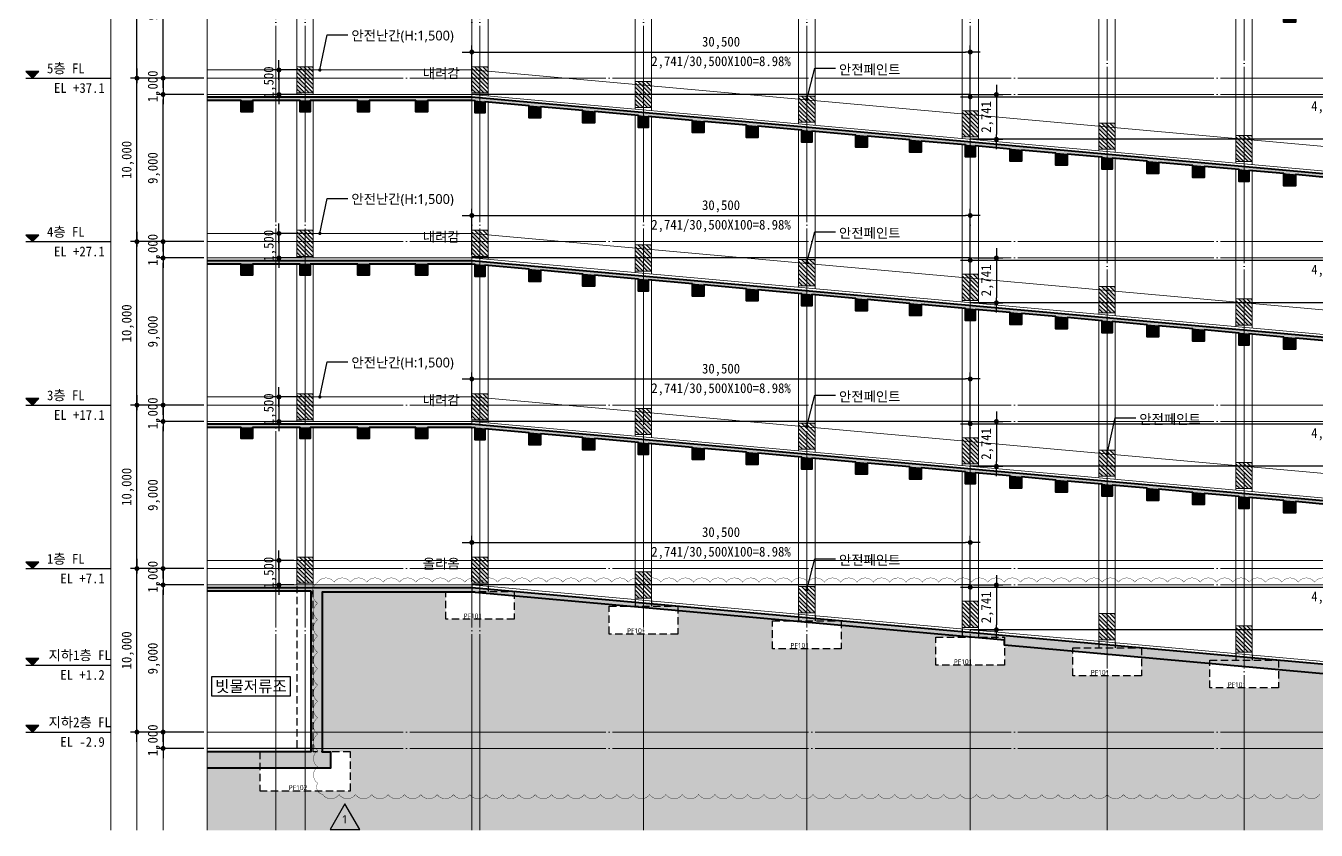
# Model space of a CAD drawing. Header units: millimetres. Extents: x 2292510 to 2787134, y 32296 to 526467.
# Drawn here: x 2292510 to 2371471, y 32296 to 81497 of the extents above; entities that cross this region are included whole.
import ezdxf
from ezdxf.enums import TextEntityAlignment as Align

# ---------------------------------------------------------------- set-up
doc = ezdxf.new("R2010")
doc.units = ezdxf.units.MM
doc.header["$LTSCALE"] = 200
doc.header["$MEASUREMENT"] = 0
doc.linetypes.add('CEN', pattern=[62, 60, -1, 0, -1])
doc.linetypes.add('HIDDEN', pattern=[0.375, 0.25, -0.125])
doc.layers.get('0').update_dxf_attribs({"linetype": 'CONTINUOUS'})
for name, color, linetype, lineweight in [('A-AXIS-LINE', 1, 'CEN', 15), ('A-BORD-TEXT', 3, 'CONTINUOUS', 25), ('A-CONC-LIN1', 2, 'CONTINUOUS', 40), ('A-CONC-LIN2', 7, 'CONTINUOUS', 25), ('A-DEGN-LINE', 4, 'CONTINUOUS', 25), ('A-DIMS', 7, 'CONTINUOUS', 25), ('A-ELEV-LIN3', 8, 'CONTINUOUS', 18), ('A-MKXS-TEXT1', 3, 'CONTINUOUS', 25), ('A-MKXX-NAME', 3, 'CONTINUOUS', 25), ('A-MKXX-SYMB', 7, 'CONTINUOUS', 25), ('A-XXXX-FIN2', 6, 'CONTINUOUS', 20), ('A-XXXX-SYMB', 7, 'CONTINUOUS', 25), ('A-XXXX-TXT2', 3, 'CONTINUOUS', 25), ('REV-202205', 20, 'CONTINUOUS', 25)]:
    doc.layers.add(name, color=color, linetype=linetype, lineweight=lineweight)
doc.layers.add('A-CONC-SOLD', color=252, linetype='CEN')
doc.layers.add('A-XXXX-SOLD', color=252, linetype='CONTINUOUS')
doc.layers.add('A-XXXX-NPLT', color=144, linetype='CONTINUOUS', lineweight=15, plot=False)
doc.layers.add('Defpoint', color=181, linetype='CONTINUOUS', plot=False)
doc.styles.add('HY울릉도L', font='')
doc.styles.add('돋움', font='')
doc.styles.add('돋움체', font='')
doc.styles.add('맑은고딕', font='malgun.ttf')
doc.styles.get('HY울릉도L').set_extended_font_data('HYwulM')
doc.styles.get('돋움').set_extended_font_data('DotumChe')
doc.styles.get('돋움체').set_extended_font_data('DotumChe')
doc.dimstyles.new('CDIM', dxfattribs={"dimtxt": 3, "dimasz": 1.5, "dimexe": 2, "dimexo": 1, "dimgap": 1, "dimtad": 1, "dimdec": 0, "dimrnd": 0.5, "dimzin": 0, "dimdsep": 32, "dimlunit": 6, "dimtxsty": 'HY울릉도L', "dimblk1": '_CIDOT', "dimblk2": '_CIDOT', "dimsah": 1, "dimcen": 5.5, "dimclrd": 2, "dimclre": 2, "dimclrt": 7, "dimadec": 0, "dimazin": 0, "dimtfac": 1, "dimtdec": 0, "dimtix": 1, "dimtmove": 2, "dimatfit": 1, "dimldrblk": '_CIDOT', "dimfxl": 1, "dimtolj": 1, "dimtzin": 0, "dimlwd": -1, "dimarcsym": 0})

# ---------------------------------------------------------------- blocks, each defined once
blk = doc.blocks.new('_CIDOT')
at = {"color": 0, "linetype": 'ByBlock'}
blk.add_line((2, 0), (-1, 0), dxfattribs=at)
at = {"color": 0, "linetype": 'ByBlock', "const_width": 0.5}
blk.add_lwpolyline([(-0.25, 0, 1), (0.25, 0, 1)], format="xyb", close=True, dxfattribs=at)
blk = doc.blocks.new('*D337')
at = {"layer": 'A-DIMS', "lineweight": -2, "transparency": 16777216}
for p, q in [((2177410, 57296), (2174510, 57296)), ((2177410, 48296), (2174510, 48296))]:
    blk.add_line(p, q, dxfattribs=at)
at = {"layer": 'A-DIMS', "transparency": 16777216}
blk.add_line((2174910, 48596), (2174910, 56996), dxfattribs=at)
at = {"layer": 'A-DIMS', "transparency": 16777216, "xscale": 300, "yscale": 300, "zscale": 300}
for p, rotation in [((2174910, 57296), 90), ((2174910, 48296), 270)]:
    blk.add_blockref('_CIDOT', p, dxfattribs=dict(at, rotation=rotation))
at = {"layer": 'A-DIMS', "color": 3, "transparency": 16777216, "insert": (2174352, 52796), "char_height": 600, "attachment_point": 5, "rotation": 90, "style": '돋움'}
blk.add_mtext('\\A1;9,000', dxfattribs=at)
blk = doc.blocks.new('*D338')
at = {"layer": 'A-DIMS', "lineweight": -2, "transparency": 16777216}
for p, q in [((2177410, 58296), (2172910, 58296)), ((2177410, 48296), (2172910, 48296))]:
    blk.add_line(p, q, dxfattribs=at)
at = {"layer": 'A-DIMS', "transparency": 16777216}
blk.add_line((2173310, 48596), (2173310, 57996), dxfattribs=at)
at = {"layer": 'A-DIMS', "transparency": 16777216, "xscale": 300, "yscale": 300, "zscale": 300}
for p, rotation in [((2173310, 58296), 90), ((2173310, 48296), 270)]:
    blk.add_blockref('_CIDOT', p, dxfattribs=dict(at, rotation=rotation))
at = {"layer": 'A-DIMS', "color": 3, "transparency": 16777216, "insert": (2172752, 53296), "char_height": 600, "attachment_point": 5, "rotation": 90, "style": '돋움'}
blk.add_mtext('\\A1;10,000', dxfattribs=at)
blk = doc.blocks.new('*D339')
at = {"layer": 'A-DIMS', "lineweight": -2, "transparency": 16777216}
for p, q in [((2177410, 48296), (2174510, 48296)), ((2177410, 47296), (2174510, 47296))]:
    blk.add_line(p, q, dxfattribs=at)
at = {"layer": 'A-DIMS', "transparency": 16777216}
for p, q in [((2174910, 48596), (2174910, 48896)), ((2174910, 48296), (2174910, 47296)), ((2174910, 46996), (2174910, 46696))]:
    blk.add_line(p, q, dxfattribs=at)
at = {"layer": 'A-DIMS', "transparency": 16777216, "xscale": 300, "yscale": 300, "zscale": 300}
for p, rotation in [((2174910, 48296), 270), ((2174910, 47296), 90)]:
    blk.add_blockref('_CIDOT', p, dxfattribs=dict(at, rotation=rotation))
at = {"layer": 'A-DIMS', "color": 3, "transparency": 16777216, "insert": (2174352, 47796), "char_height": 600, "attachment_point": 5, "rotation": 90, "style": '돋움'}
blk.add_mtext('\\A1;1,000', dxfattribs=at)
blk = doc.blocks.new('*D340')
at = {"layer": 'A-DIMS', "lineweight": -2, "transparency": 16777216}
for p, q in [((2177410, 47296), (2174510, 47296)), ((2177410, 38296), (2174510, 38296))]:
    blk.add_line(p, q, dxfattribs=at)
at = {"layer": 'A-DIMS', "transparency": 16777216}
blk.add_line((2174910, 38596), (2174910, 46996), dxfattribs=at)
at = {"layer": 'A-DIMS', "transparency": 16777216, "xscale": 300, "yscale": 300, "zscale": 300}
for p, rotation in [((2174910, 47296), 90), ((2174910, 38296), 270)]:
    blk.add_blockref('_CIDOT', p, dxfattribs=dict(at, rotation=rotation))
at = {"layer": 'A-DIMS', "color": 3, "transparency": 16777216, "insert": (2174352, 42796), "char_height": 600, "attachment_point": 5, "rotation": 90, "style": '돋움'}
blk.add_mtext('\\A1;9,000', dxfattribs=at)
blk = doc.blocks.new('*D341')
at = {"layer": 'A-DIMS', "lineweight": -2, "transparency": 16777216}
for p, q in [((2177410, 48296), (2172910, 48296)), ((2177410, 38296), (2172910, 38296))]:
    blk.add_line(p, q, dxfattribs=at)
at = {"layer": 'A-DIMS', "transparency": 16777216}
blk.add_line((2173310, 38596), (2173310, 47996), dxfattribs=at)
at = {"layer": 'A-DIMS', "transparency": 16777216, "xscale": 300, "yscale": 300, "zscale": 300}
for p, rotation in [((2173310, 48296), 90), ((2173310, 38296), 270)]:
    blk.add_blockref('_CIDOT', p, dxfattribs=dict(at, rotation=rotation))
at = {"layer": 'A-DIMS', "color": 3, "transparency": 16777216, "insert": (2172752, 43296), "char_height": 600, "attachment_point": 5, "rotation": 90, "style": '돋움'}
blk.add_mtext('\\A1;10,000', dxfattribs=at)
blk = doc.blocks.new('*D342')
at = {"layer": 'A-DIMS', "transparency": 16777216}
for p, q in [((2174910, 38596), (2174910, 38896)), ((2174910, 38296), (2174910, 37296)), ((2174910, 36996), (2174910, 36696))]:
    blk.add_line(p, q, dxfattribs=at)
at = {"layer": 'A-DIMS', "lineweight": -2, "transparency": 16777216}
for p, q in [((2177410, 38296), (2174510, 38296)), ((2177410, 37296), (2174510, 37296))]:
    blk.add_line(p, q, dxfattribs=at)
at = {"layer": 'A-DIMS', "transparency": 16777216, "xscale": 300, "yscale": 300, "zscale": 300}
for p, rotation in [((2174910, 38296), 270), ((2174910, 37296), 90)]:
    blk.add_blockref('_CIDOT', p, dxfattribs=dict(at, rotation=rotation))
at = {"layer": 'A-DIMS', "color": 3, "transparency": 16777216, "insert": (2174352, 37796), "char_height": 600, "attachment_point": 5, "rotation": 90, "style": '돋움'}
blk.add_mtext('\\A1;1,000', dxfattribs=at)
blk = doc.blocks.new('*D343')
at = {"layer": 'A-DIMS', "lineweight": -2, "transparency": 16777216}
for p, q in [((2177410, 67296), (2174510, 67296)), ((2177410, 58296), (2174510, 58296))]:
    blk.add_line(p, q, dxfattribs=at)
at = {"layer": 'A-DIMS', "transparency": 16777216}
blk.add_line((2174910, 58596), (2174910, 66996), dxfattribs=at)
at = {"layer": 'A-DIMS', "transparency": 16777216, "xscale": 300, "yscale": 300, "zscale": 300}
for p, rotation in [((2174910, 67296), 90), ((2174910, 58296), 270)]:
    blk.add_blockref('_CIDOT', p, dxfattribs=dict(at, rotation=rotation))
at = {"layer": 'A-DIMS', "color": 3, "transparency": 16777216, "insert": (2174352, 62796), "char_height": 600, "attachment_point": 5, "rotation": 90, "style": '돋움'}
blk.add_mtext('\\A1;9,000', dxfattribs=at)
blk = doc.blocks.new('*D344')
at = {"layer": 'A-DIMS', "lineweight": -2, "transparency": 16777216}
for p, q in [((2177410, 68296), (2172910, 68296)), ((2177410, 58296), (2172910, 58296))]:
    blk.add_line(p, q, dxfattribs=at)
at = {"layer": 'A-DIMS', "transparency": 16777216}
blk.add_line((2173310, 58596), (2173310, 67996), dxfattribs=at)
at = {"layer": 'A-DIMS', "transparency": 16777216, "xscale": 300, "yscale": 300, "zscale": 300}
for p, rotation in [((2173310, 68296), 90), ((2173310, 58296), 270)]:
    blk.add_blockref('_CIDOT', p, dxfattribs=dict(at, rotation=rotation))
at = {"layer": 'A-DIMS', "color": 3, "transparency": 16777216, "insert": (2172752, 63296), "char_height": 600, "attachment_point": 5, "rotation": 90, "style": '돋움'}
blk.add_mtext('\\A1;10,000', dxfattribs=at)
blk = doc.blocks.new('*D345')
at = {"layer": 'A-DIMS', "transparency": 16777216}
for p, q in [((2174910, 58596), (2174910, 58896)), ((2174910, 58296), (2174910, 57296)), ((2174910, 56996), (2174910, 56696))]:
    blk.add_line(p, q, dxfattribs=at)
at = {"layer": 'A-DIMS', "lineweight": -2, "transparency": 16777216}
for p, q in [((2177410, 58296), (2174510, 58296)), ((2177410, 57296), (2174510, 57296))]:
    blk.add_line(p, q, dxfattribs=at)
at = {"layer": 'A-DIMS', "transparency": 16777216, "xscale": 300, "yscale": 300, "zscale": 300}
for p, rotation in [((2174910, 58296), 270), ((2174910, 57296), 90)]:
    blk.add_blockref('_CIDOT', p, dxfattribs=dict(at, rotation=rotation))
at = {"layer": 'A-DIMS', "color": 3, "transparency": 16777216, "insert": (2174352, 57796), "char_height": 600, "attachment_point": 5, "rotation": 90, "style": '돋움'}
blk.add_mtext('\\A1;1,000', dxfattribs=at)
blk = doc.blocks.new('*D346')
at = {"layer": 'A-DIMS', "lineweight": -2, "transparency": 16777216}
for p, q in [((2177410, 77296), (2174510, 77296)), ((2177410, 68296), (2174510, 68296))]:
    blk.add_line(p, q, dxfattribs=at)
at = {"layer": 'A-DIMS', "transparency": 16777216}
blk.add_line((2174910, 68596), (2174910, 76996), dxfattribs=at)
at = {"layer": 'A-DIMS', "transparency": 16777216, "xscale": 300, "yscale": 300, "zscale": 300}
for p, rotation in [((2174910, 77296), 90), ((2174910, 68296), 270)]:
    blk.add_blockref('_CIDOT', p, dxfattribs=dict(at, rotation=rotation))
at = {"layer": 'A-DIMS', "color": 3, "transparency": 16777216, "insert": (2174352, 72796), "char_height": 600, "attachment_point": 5, "rotation": 90, "style": '돋움'}
blk.add_mtext('\\A1;9,000', dxfattribs=at)
blk = doc.blocks.new('*D347')
at = {"layer": 'A-DIMS', "lineweight": -2, "transparency": 16777216}
for p, q in [((2177410, 78296), (2172910, 78296)), ((2177410, 68296), (2172910, 68296))]:
    blk.add_line(p, q, dxfattribs=at)
at = {"layer": 'A-DIMS', "transparency": 16777216}
blk.add_line((2173310, 68596), (2173310, 77996), dxfattribs=at)
at = {"layer": 'A-DIMS', "transparency": 16777216, "xscale": 300, "yscale": 300, "zscale": 300}
for p, rotation in [((2173310, 78296), 90), ((2173310, 68296), 270)]:
    blk.add_blockref('_CIDOT', p, dxfattribs=dict(at, rotation=rotation))
at = {"layer": 'A-DIMS', "color": 3, "transparency": 16777216, "insert": (2172752, 73296), "char_height": 600, "attachment_point": 5, "rotation": 90, "style": '돋움'}
blk.add_mtext('\\A1;10,000', dxfattribs=at)
blk = doc.blocks.new('*D348')
at = {"layer": 'A-DIMS', "transparency": 16777216}
for p, q in [((2174910, 68596), (2174910, 68896)), ((2174910, 68296), (2174910, 67296)), ((2174910, 66996), (2174910, 66696))]:
    blk.add_line(p, q, dxfattribs=at)
at = {"layer": 'A-DIMS', "lineweight": -2, "transparency": 16777216}
for p, q in [((2177410, 68296), (2174510, 68296)), ((2177410, 67296), (2174510, 67296))]:
    blk.add_line(p, q, dxfattribs=at)
at = {"layer": 'A-DIMS', "transparency": 16777216, "xscale": 300, "yscale": 300, "zscale": 300}
for p, rotation in [((2174910, 68296), 270), ((2174910, 67296), 90)]:
    blk.add_blockref('_CIDOT', p, dxfattribs=dict(at, rotation=rotation))
at = {"layer": 'A-DIMS', "color": 3, "transparency": 16777216, "insert": (2174352, 67796), "char_height": 600, "attachment_point": 5, "rotation": 90, "style": '돋움'}
blk.add_mtext('\\A1;1,000', dxfattribs=at)
blk = doc.blocks.new('*D349')
at = {"layer": 'A-DIMS', "lineweight": -2, "transparency": 16777216}
for p, q in [((2177410, 87296), (2174510, 87296)), ((2177410, 78296), (2174510, 78296))]:
    blk.add_line(p, q, dxfattribs=at)
at = {"layer": 'A-DIMS', "transparency": 16777216}
blk.add_line((2174910, 78596), (2174910, 86996), dxfattribs=at)
at = {"layer": 'A-DIMS', "transparency": 16777216, "xscale": 300, "yscale": 300, "zscale": 300}
for p, rotation in [((2174910, 87296), 90), ((2174910, 78296), 270)]:
    blk.add_blockref('_CIDOT', p, dxfattribs=dict(at, rotation=rotation))
at = {"layer": 'A-DIMS', "color": 3, "transparency": 16777216, "insert": (2174352, 82796), "char_height": 600, "attachment_point": 5, "rotation": 90, "style": '돋움'}
blk.add_mtext('\\A1;9,000', dxfattribs=at)
blk = doc.blocks.new('*D350')
at = {"layer": 'A-DIMS', "lineweight": -2, "transparency": 16777216}
for p, q in [((2177410, 88296), (2172910, 88296)), ((2177410, 78296), (2172910, 78296))]:
    blk.add_line(p, q, dxfattribs=at)
at = {"layer": 'A-DIMS', "transparency": 16777216}
blk.add_line((2173310, 78596), (2173310, 87996), dxfattribs=at)
at = {"layer": 'A-DIMS', "transparency": 16777216, "xscale": 300, "yscale": 300, "zscale": 300}
for p, rotation in [((2173310, 88296), 90), ((2173310, 78296), 270)]:
    blk.add_blockref('_CIDOT', p, dxfattribs=dict(at, rotation=rotation))
at = {"layer": 'A-DIMS', "color": 3, "transparency": 16777216, "insert": (2172752, 83296), "char_height": 600, "attachment_point": 5, "rotation": 90, "style": '돋움'}
blk.add_mtext('\\A1;10,000', dxfattribs=at)
blk = doc.blocks.new('*D351')
at = {"layer": 'A-DIMS', "lineweight": -2, "transparency": 16777216}
for p, q in [((2177410, 78296), (2174510, 78296)), ((2177410, 77296), (2174510, 77296))]:
    blk.add_line(p, q, dxfattribs=at)
at = {"layer": 'A-DIMS', "transparency": 16777216}
for p, q in [((2174910, 78596), (2174910, 78896)), ((2174910, 78296), (2174910, 77296)), ((2174910, 76996), (2174910, 76696))]:
    blk.add_line(p, q, dxfattribs=at)
at = {"layer": 'A-DIMS', "transparency": 16777216, "xscale": 300, "yscale": 300, "zscale": 300}
for p, rotation in [((2174910, 78296), 270), ((2174910, 77296), 90)]:
    blk.add_blockref('_CIDOT', p, dxfattribs=dict(at, rotation=rotation))
at = {"layer": 'A-DIMS', "color": 3, "transparency": 16777216, "insert": (2174352, 77796), "char_height": 600, "attachment_point": 5, "rotation": 90, "style": '돋움'}
blk.add_mtext('\\A1;1,000', dxfattribs=at)
blk = doc.blocks.new('*D291')
at = {"layer": 'A-DIMS', "lineweight": -2, "transparency": 16777216}
for p, q in [((2188302, 56658), (2188302, 59458)), ((2218802, 56658), (2218802, 59458))]:
    blk.add_line(p, q, dxfattribs=at)
at = {"layer": 'A-DIMS', "transparency": 16777216}
blk.add_line((2188602, 59058), (2218502, 59058), dxfattribs=at)
at = {"layer": 'A-DIMS', "transparency": 16777216, "xscale": 300, "yscale": 300, "zscale": 300, "rotation": 180}
blk.add_blockref('_CIDOT', (2188302, 59058), dxfattribs=at)
at = {"layer": 'A-DIMS', "transparency": 16777216, "xscale": 300, "yscale": 300, "zscale": 300}
blk.add_blockref('_CIDOT', (2218802, 59058), dxfattribs=at)
at = {"layer": 'A-DIMS', "color": 3, "transparency": 16777216, "insert": (2203552, 59615), "char_height": 600, "attachment_point": 5, "style": '돋움'}
blk.add_mtext('\\A1;30,500', dxfattribs=at)
blk = doc.blocks.new('*D292')
at = {"layer": 'A-DIMS', "lineweight": -2, "transparency": 16777216}
for p, q in [((2219002, 56458), (2220802, 56458)), ((2219002, 53717), (2220802, 53717))]:
    blk.add_line(p, q, dxfattribs=at)
at = {"layer": 'A-DIMS', "transparency": 16777216}
blk.add_line((2220402, 56158), (2220402, 54017), dxfattribs=at)
at = {"layer": 'A-DIMS', "transparency": 16777216, "xscale": 300, "yscale": 300, "zscale": 300}
for p, rotation in [((2220402, 56458), 90), ((2220402, 53717), 270)]:
    blk.add_blockref('_CIDOT', p, dxfattribs=dict(at, rotation=rotation))
at = {"layer": 'A-DIMS', "color": 3, "transparency": 16777216, "insert": (2219845, 55087), "char_height": 600, "attachment_point": 5, "rotation": 90, "style": '돋움'}
blk.add_mtext('\\A1;2,741', dxfattribs=at)
blk = doc.blocks.new('*D295')
at = {"layer": 'A-DIMS', "lineweight": -2, "transparency": 16777216}
for p, q in [((2218802, 53917), (2218802, 56717)), ((2269067, 53917), (2269067, 56717))]:
    blk.add_line(p, q, dxfattribs=at)
at = {"layer": 'A-DIMS', "transparency": 16777216}
blk.add_line((2219102, 56317), (2268767, 56317), dxfattribs=at)
at = {"layer": 'A-DIMS', "transparency": 16777216, "xscale": 300, "yscale": 300, "zscale": 300, "rotation": 180}
blk.add_blockref('_CIDOT', (2218802, 56317), dxfattribs=at)
at = {"layer": 'A-DIMS', "transparency": 16777216, "xscale": 300, "yscale": 300, "zscale": 300}
blk.add_blockref('_CIDOT', (2269067, 56317), dxfattribs=at)
at = {"layer": 'A-DIMS', "color": 3, "transparency": 16777216, "insert": (2243935, 56874), "char_height": 600, "attachment_point": 5, "style": '돋움'}
blk.add_mtext('\\A1;50,265', dxfattribs=at)
blk = doc.blocks.new('*D297')
at = {"layer": 'A-DIMS', "transparency": 16777216}
for p, q in [((2176502, 58258), (2176502, 58558)), ((2176502, 57958), (2176502, 56458)), ((2176502, 56158), (2176502, 55858))]:
    blk.add_line(p, q, dxfattribs=at)
at = {"layer": 'A-DIMS', "lineweight": -2, "transparency": 16777216}
for p, q in [((2177902, 57958), (2176102, 57958)), ((2177902, 56458), (2176102, 56458))]:
    blk.add_line(p, q, dxfattribs=at)
at = {"layer": 'A-DIMS', "transparency": 16777216, "xscale": 300, "yscale": 300, "zscale": 300}
for p, rotation in [((2176502, 57958), 270), ((2176502, 56458), 90)]:
    blk.add_blockref('_CIDOT', p, dxfattribs=dict(at, rotation=rotation))
at = {"layer": 'A-DIMS', "color": 3, "transparency": 16777216, "insert": (2175945, 57208), "char_height": 600, "attachment_point": 5, "rotation": 90, "style": '돋움'}
blk.add_mtext('\\A1;1,500', dxfattribs=at)
blk = doc.blocks.new('안전페인트2')
at = {"layer": 'A-ELEV-LIN3'}
h = blk.add_hatch(color=256, dxfattribs=at)
h.dxf.hatch_style = 1
h.paths.add_polyline_path([(1000, 1373), (1000, 1627), (927, 1700), (673, 1700)])
h.paths.add_polyline_path([(1000, 864), (1000, 1118), (418, 1700), (164, 1700)])
h.paths.add_polyline_path([(1000, 355), (1000, 609), (109, 1500), (0, 1609), (0, 1355)])
h.paths.add_polyline_path([(745, 100), (1000, 100), (0, 1100), (0, 845)])
h.paths.add_polyline_path([(236, 100), (491, 100), (0, 591), (0, 336)])
blk.add_lwpolyline([(1000, 1700), (0, 1700), (0, 100), (1000, 100)], close=True, dxfattribs=at)
for points in [[(1000, 609), (0, 1609)], [(1000, 864), (164, 1700)], [(1000, 1118), (418, 1700)], [(1000, 1373), (673, 1700)], [(1000, 1627), (927, 1700)], [(1000, 355), (0, 1355)], [(1000, 100), (0, 1100)], [(745, 100), (0, 845)], [(491, 100), (0, 591)], [(236, 100), (0, 336)]]:
    blk.add_lwpolyline(points, dxfattribs=at)
blk = doc.blocks.new('raG1_600X900')
at = {"layer": 'A-CONC-SOLD'}
h = blk.add_hatch(color=256, dxfattribs=at)
h.dxf.hatch_style = 1
h.paths.add_polyline_path([(300, -201), (300, -900), (-300, -900), (-300, -147)])
at = {"layer": 'A-CONC-LIN1'}
blk.add_lwpolyline([(300, -201), (300, -900), (-300, -900), (-300, -147)], dxfattribs=at)
blk = doc.blocks.new('raB1_700X900')
at = {"layer": 'A-CONC-SOLD'}
h = blk.add_hatch(color=256, dxfattribs=at)
h.dxf.hatch_style = 1
h.paths.add_polyline_path([(350, -201), (350, -900), (-350, -900), (-350, -138)])
at = {"layer": 'A-CONC-LIN1'}
blk.add_lwpolyline([(350, -201), (350, -900), (-350, -900), (-350, -138)], dxfattribs=at)
blk = doc.blocks.new('raG2_600X900')
at = {"layer": 'A-CONC-SOLD'}
h = blk.add_hatch(color=256, dxfattribs=at)
h.dxf.hatch_style = 1
h.paths.add_polyline_path([(300, -200), (300, -900), (-300, -900), (-300, -200)])
at = {"layer": 'A-CONC-LIN1'}
blk.add_lwpolyline([(300, -200), (300, -900), (-300, -900), (-300, -200)], dxfattribs=at)
blk = doc.blocks.new('raB2_700X900')
at = {"layer": 'A-CONC-SOLD'}
h = blk.add_hatch(color=256, dxfattribs=at)
h.dxf.hatch_style = 1
h.paths.add_polyline_path([(350, -200), (350, -900), (-350, -900), (-350, -200)])
at = {"layer": 'A-CONC-LIN1'}
blk.add_lwpolyline([(350, -200), (350, -900), (-350, -900), (-350, -200)], dxfattribs=at)
blk = doc.blocks.new('*D387')
at = {"layer": 'A-DIMS', "lineweight": -2, "transparency": 16777216}
for p, q in [((2188302, 56658), (2188302, 59458)), ((2218802, 56658), (2218802, 59458))]:
    blk.add_line(p, q, dxfattribs=at)
at = {"layer": 'A-DIMS', "transparency": 16777216}
blk.add_line((2188602, 59058), (2218502, 59058), dxfattribs=at)
at = {"layer": 'A-DIMS', "transparency": 16777216, "xscale": 300, "yscale": 300, "zscale": 300, "rotation": 180}
blk.add_blockref('_CIDOT', (2188302, 59058), dxfattribs=at)
at = {"layer": 'A-DIMS', "transparency": 16777216, "xscale": 300, "yscale": 300, "zscale": 300}
blk.add_blockref('_CIDOT', (2218802, 59058), dxfattribs=at)
at = {"layer": 'A-DIMS', "color": 3, "transparency": 16777216, "insert": (2203552, 59615), "char_height": 600, "attachment_point": 5, "style": '돋움'}
blk.add_mtext('\\A1;30,500', dxfattribs=at)
blk = doc.blocks.new('*D388')
at = {"layer": 'A-DIMS', "lineweight": -2, "transparency": 16777216}
for p, q in [((2219002, 56458), (2220802, 56458)), ((2219002, 53717), (2220802, 53717))]:
    blk.add_line(p, q, dxfattribs=at)
at = {"layer": 'A-DIMS', "transparency": 16777216}
blk.add_line((2220402, 56158), (2220402, 54017), dxfattribs=at)
at = {"layer": 'A-DIMS', "transparency": 16777216, "xscale": 300, "yscale": 300, "zscale": 300}
for p, rotation in [((2220402, 56458), 90), ((2220402, 53717), 270)]:
    blk.add_blockref('_CIDOT', p, dxfattribs=dict(at, rotation=rotation))
at = {"layer": 'A-DIMS', "color": 3, "transparency": 16777216, "insert": (2219845, 55087), "char_height": 600, "attachment_point": 5, "rotation": 90, "style": '돋움'}
blk.add_mtext('\\A1;2,741', dxfattribs=at)
blk = doc.blocks.new('*D391')
at = {"layer": 'A-DIMS', "lineweight": -2, "transparency": 16777216}
for p, q in [((2218802, 53917), (2218802, 56717)), ((2269067, 53917), (2269067, 56717))]:
    blk.add_line(p, q, dxfattribs=at)
at = {"layer": 'A-DIMS', "transparency": 16777216}
blk.add_line((2219102, 56317), (2268767, 56317), dxfattribs=at)
at = {"layer": 'A-DIMS', "transparency": 16777216, "xscale": 300, "yscale": 300, "zscale": 300, "rotation": 180}
blk.add_blockref('_CIDOT', (2218802, 56317), dxfattribs=at)
at = {"layer": 'A-DIMS', "transparency": 16777216, "xscale": 300, "yscale": 300, "zscale": 300}
blk.add_blockref('_CIDOT', (2269067, 56317), dxfattribs=at)
at = {"layer": 'A-DIMS', "color": 3, "transparency": 16777216, "insert": (2243935, 56874), "char_height": 600, "attachment_point": 5, "style": '돋움'}
blk.add_mtext('\\A1;50,265', dxfattribs=at)
blk = doc.blocks.new('*D281')
at = {"layer": 'A-DIMS', "transparency": 16777216}
for p, q in [((2308002, 49096), (2308002, 49396)), ((2308002, 48796), (2308002, 47296)), ((2308002, 46996), (2308002, 46696))]:
    blk.add_line(p, q, dxfattribs=at)
at = {"layer": 'A-DIMS', "lineweight": -2, "transparency": 16777216}
for p, q in [((2308902, 48796), (2307602, 48796)), ((2308902, 47296), (2307602, 47296))]:
    blk.add_line(p, q, dxfattribs=at)
at = {"layer": 'A-DIMS', "transparency": 16777216, "xscale": 300, "yscale": 300, "zscale": 300}
for p, rotation in [((2308002, 48796), 270), ((2308002, 47296), 90)]:
    blk.add_blockref('_CIDOT', p, dxfattribs=dict(at, rotation=rotation))
at = {"layer": 'A-DIMS', "color": 3, "transparency": 16777216, "insert": (2307445, 48046), "char_height": 600, "attachment_point": 5, "rotation": 90, "style": '돋움'}
blk.add_mtext('\\A1;1,500', dxfattribs=at)
blk = doc.blocks.new('A$C098F3C96')
at = {"layer": 'REV-202205'}
blk.add_lwpolyline([(2252, 3900), (0, 0), (4504, 0)], close=True, dxfattribs=at)
at = {"layer": 'A-BORD-TEXT', "style": '맑은고딕'}
blk.add_text('1', height=1250, dxfattribs=at).set_placement((2227, 1534), align=Align.MIDDLE)
blk = doc.blocks.new('axis')
at = {"layer": 'A-XXXX-SYMB'}
for points in [[(2166909.5, 78295.5), (2167309.5, 78695.5), (2166509.5, 78695.5)], [(2166909.5, 68295.5), (2167309.5, 68695.5), (2166509.5, 68695.5)], [(2166909.5, 58295.5), (2167309.5, 58695.5), (2166509.5, 58695.5)], [(2166909.5, 48295.5), (2167309.5, 48695.5), (2166509.5, 48695.5)], [(2166909.5, 42395.5), (2167309.5, 42795.5), (2166509.5, 42795.5)], [(2166909.5, 38295.5), (2167309.5, 38695.5), (2166509.5, 38695.5)]]:
    blk.add_hatch(color=256, dxfattribs=at).paths.add_polyline_path(points)
at = {"layer": 'A-AXIS-LINE'}
for p, q in [((2181802, 32295.5), (2181802, 128585.5)), ((2183602, 32295.5), (2183602, 128585.5)), ((2193802, 32295.5), (2193802, 128585.5)), ((2194302, 32295.5), (2194302, 128585.5)), ((2204302, 32295.5), (2204302, 128585.5)), ((2214302, 32295.5), (2214302, 128585.5)), ((2224302, 32295.5), (2224302, 128585.5)), ((2232679.5, 128585.5), (2232679.5, 32295.5)), ((2241057, 128585.5), (2241057, 32295.5)), ((2177609.5, 78295.5), (2310259.5, 78295.5)), ((2177609.5, 77295.5), (2310259.5, 77295.5)), ((2177609.5, 68295.5), (2310259.5, 68295.5)), ((2177609.5, 67295.5), (2310259.5, 67295.5)), ((2177609.5, 58295.5), (2310259.5, 58295.5)), ((2177609.5, 57295.5), (2310259.5, 57295.5)), ((2177609.5, 48295.5), (2310259.5, 48295.5)), ((2177609.5, 47295.5), (2310259.5, 47295.5)), ((2177609.5, 38295.5), (2310259.5, 38295.5)), ((2177609.5, 37295.5), (2310259.5, 37295.5))]:
    blk.add_line(p, q, dxfattribs=at)
at = {"layer": 'A-XXXX-SYMB'}
for p, q in [((2166509.5, 78695.5), (2166909.5, 78295.5)), ((2167309.5, 78695.5), (2166509.5, 78695.5)), ((2166509.5, 78295.5), (2171709.5, 78295.5)), ((2166909.5, 78295.5), (2167309.5, 78695.5)), ((2166509.5, 68695.5), (2166909.5, 68295.5)), ((2167309.5, 68695.5), (2166509.5, 68695.5)), ((2166509.5, 68295.5), (2171709.5, 68295.5)), ((2166909.5, 68295.5), (2167309.5, 68695.5)), ((2166509.5, 58695.5), (2166909.5, 58295.5)), ((2167309.5, 58695.5), (2166509.5, 58695.5)), ((2166909.5, 58295.5), (2167309.5, 58695.5)), ((2166509.5, 58295.5), (2171709.5, 58295.5)), ((2166509.5, 48695.5), (2166909.5, 48295.5)), ((2167309.5, 48695.5), (2166509.5, 48695.5)), ((2166509.5, 48295.5), (2171709.5, 48295.5)), ((2166909.5, 48295.5), (2167309.5, 48695.5)), ((2166509.5, 42795.5), (2166909.5, 42395.5)), ((2167309.5, 42795.5), (2166509.5, 42795.5)), ((2166909.5, 42395.5), (2167309.5, 42795.5)), ((2166509.5, 42395.5), (2171709.5, 42395.5)), ((2166509.5, 38695.5), (2166909.5, 38295.5)), ((2167309.5, 38695.5), (2166509.5, 38695.5)), ((2166909.5, 38295.5), (2167309.5, 38695.5)), ((2166509.5, 38295.5), (2171709.5, 38295.5))]:
    blk.add_line(p, q, dxfattribs=at)
at = {"layer": 'A-XXXX-TXT2', "style": '돋움체'}
for s, p in [('5층 FL', (2170110.9, 78895.5)), ('EL +37.1', (2171340.9, 77695.5)), ('4층 FL', (2170110.9, 68895.5)), ('EL +27.1', (2171340.9, 67695.5)), ('3층 FL', (2170110.9, 58895.5)), ('EL +17.1', (2171340.9, 57695.5)), ('1층 FL', (2170110.9, 48895.5)), ('EL +7.1', (2171340.9, 47695.5)), ('지하1층 FL', (2171709.5, 42995.5)), ('EL +1.2', (2171340.9, 41795.5)), ('지하2층 FL', (2171709.5, 38895.5)), ('EL -2.9', (2171340.9, 37695.5))]:
    blk.add_text(s, height=600, dxfattribs=at).set_placement(p, align=Align.MIDDLE_RIGHT)
at = {"layer": 'A-DIMS'}
for base, p1, p2, picture, middle in [((2173309.5, 88295.5), (2177609.5, 78295.5), (2177609.5, 88295.5), '*D350', (2172752.4, 83295.5)), ((2174909.5, 87295.5), (2177609.5, 78295.5), (2177609.5, 87295.5), '*D349', (2174352.4, 82795.5)), ((2173309.5, 78295.5), (2177609.5, 68295.5), (2177609.5, 78295.5), '*D347', (2172752.4, 73295.5)), ((2174909.5, 77295.5), (2177609.5, 78295.5), (2177609.5, 77295.5), '*D351', (2174352.4, 77795.5)), ((2174909.5, 77295.5), (2177609.5, 68295.5), (2177609.5, 77295.5), '*D346', (2174352.4, 72795.5)), ((2173309.5, 68295.5), (2177609.5, 58295.5), (2177609.5, 68295.5), '*D344', (2172752.4, 63295.5)), ((2174909.5, 67295.5), (2177609.5, 68295.5), (2177609.5, 67295.5), '*D348', (2174352.4, 67795.5)), ((2174909.5, 67295.5), (2177609.5, 58295.5), (2177609.5, 67295.5), '*D343', (2174352.4, 62795.5)), ((2173309.5, 58295.5), (2177609.5, 48295.5), (2177609.5, 58295.5), '*D338', (2172752.4, 53295.5)), ((2174909.5, 57295.5), (2177609.5, 58295.5), (2177609.5, 57295.5), '*D345', (2174352.4, 57795.5)), ((2174909.5, 57295.5), (2177609.5, 48295.5), (2177609.5, 57295.5), '*D337', (2174352.4, 52795.5)), ((2173309.5, 48295.5), (2177609.5, 38295.5), (2177609.5, 48295.5), '*D341', (2172752.4, 43295.5)), ((2174909.5, 47295.5), (2177609.5, 48295.5), (2177609.5, 47295.5), '*D339', (2174352.4, 47795.5)), ((2174909.5, 47295.5), (2177609.5, 38295.5), (2177609.5, 47295.5), '*D340', (2174352.4, 42795.5)), ((2174909.5, 37295.5), (2177609.5, 38295.5), (2177609.5, 37295.5), '*D342', (2174352.4, 37795.5))]:
    dim = blk.add_linear_dim(base=base, p1=p1, p2=p2, angle=90, dimstyle='CDIM', override={"dimscale": 200, "dimtxsty": '돋움', "dimclrd": 256, "dimclre": 256, "dimclrt": 3}, dxfattribs=at)
    dim.commit()
    dim.dimension.update_dxf_attribs({"geometry": picture, "text_midpoint": middle})
blk = doc.blocks.new('기준층')
at = {"layer": 'A-CONC-SOLD'}
h = blk.add_hatch(color=256, dxfattribs=at)
h.dxf.hatch_style = 1
h.paths.add_polyline_path([(2188288.6, 56308), (2299553.6, 46308), (2304759.5, 46308), (2304759.5, 46108), (2299542.3, 46108), (2188277.3, 56108.2), (2172109.5, 56108), (2172109.5, 56308)])
at = {"layer": 'A-CONC-LIN1'}
for points in [[(2172109.5, 56308), (2188288.6, 56308), (2299553.6, 46308), (2304759.5, 46308)], [(2172109.5, 56108.2), (2174186, 56108.2)], [(2174886, 56108.2), (2177802, 56108.2)], [(2178402, 56108.2), (2181318, 56108.2)], [(2182018, 56108.2), (2184886, 56108.2)], [(2185586, 56108.2), (2188277.3, 56108.2), (2188502, 56088)], [(2189102, 56034.1), (2191802, 55791.4)], [(2192502, 55728.5), (2195102, 55494.8)], [(2195802, 55431.9), (2198502, 55189.2)], [(2199102, 55135.3), (2201802, 54892.7)], [(2202502, 54829.7), (2205102, 54596.1)], [(2205802, 54533.2), (2208502, 54290.5)], [(2209102, 54236.6), (2211802, 53993.9)], [(2212502, 53931), (2215102, 53697.3)], [(2215802, 53634.4), (2218502, 53391.7)], [(2219102, 53337.8), (2221244.5, 53145.2)], [(2221944.5, 53082.3), (2224037, 52894.3)], [(2224737, 52831.4), (2226879.5, 52638.8)], [(2227479.5, 52584.9), (2229622, 52392.3)], [(2230322, 52329.4), (2232414.5, 52141.3)], [(2233114.5, 52078.4), (2235257, 51885.9)], [(2235857, 51831.9), (2237999.5, 51639.4)], [(2238699.5, 51576.5), (2240792, 51388.4)]]:
    blk.add_lwpolyline(points, dxfattribs=at)
at = {"layer": 'A-DEGN-LINE'}
for p, q in [((2218802, 56458), (2188302, 56458)), ((2269067, 53716.8), (2218802, 53716.8))]:
    blk.add_line(p, q, dxfattribs=at)
at = {"layer": 'A-ELEV-LIN3'}
for p, q in [((2177602, 56108.2), (2177602, 46458)), ((2178602, 56108.2), (2178602, 46458)), ((2188302, 46458), (2188302, 56106)), ((2189302, 46368.1), (2189302, 56016.1)), ((2198302, 45559.2), (2198302, 55207.2)), ((2199302, 45469.4), (2199302, 55117.3)), ((2208302, 44660.5), (2208302, 54308.5)), ((2209302, 44570.6), (2209302, 54218.6)), ((2218302, 43761.7), (2218302, 53409.7)), ((2219302, 43671.8), (2219302, 53319.8)), ((2226679.5, 43008.8), (2226679.5, 52656.8)), ((2227679.5, 42918.9), (2227679.5, 52566.9)), ((2235057, 42255.9), (2235057, 51903.8)), ((2236057, 42166), (2236057, 51814))]:
    blk.add_line(p, q, dxfattribs=at)
blk.add_lwpolyline([(2172109.5, 57958), (2188369.3, 57958), (2299634.3, 47958), (2304759.5, 47958)], dxfattribs=at)
at = {"layer": 'A-XXXX-FIN2'}
blk.add_lwpolyline([(2172109.5, 56458), (2188302, 56458), (2299567, 46458), (2304759.5, 46458)], dxfattribs=at)
at = {"layer": 'A-XXXX-SYMB'}
for points in [[(2179004.8, 57958), (2179449.3, 60099.1), (2180720.8, 60099.1)], [(2208802, 46160.5), (2209286.8, 48063.4), (2210558.3, 48063.4)]]:
    blk.add_lwpolyline(points, dxfattribs=at)
at = {"layer": 'A-XXXX-SYMB', "const_width": 100}
for points in [[(2178954.8, 57958, 1), (2179054.8, 57958, 1)], [(2208752, 46160.5, 1), (2208852, 46160.5, 1)]]:
    blk.add_lwpolyline(points, format="xyb", close=True, dxfattribs=at)
for p in [(2177602, 46458), (2188302, 46458), (2198302, 45559.2), (2208302, 44660.5), (2218302, 43761.7), (2226679.5, 43008.8), (2235057, 42255.9)]:
    blk.add_blockref('안전페인트2', p)
at = {"layer": 'A-CONC-LIN1'}
for name, p in [('raB2_700X900', (2174536, 56308)), ('raG2_600X900', (2178102, 56308)), ('raB2_700X900', (2181668, 56308)), ('raB2_700X900', (2185236, 56308)), ('raG1_600X900', (2188802, 56234.9)), ('raB1_700X900', (2192152, 55929.3)), ('raB1_700X900', (2195452, 55632.7)), ('raG1_600X900', (2198802, 55336.1)), ('raB1_700X900', (2202152, 55030.5)), ('raB1_700X900', (2205452, 54734)), ('raG1_600X900', (2208802, 54437.4)), ('raB1_700X900', (2212152, 54131.8)), ('raB1_700X900', (2215452, 53835.2)), ('raG1_600X900', (2218802, 53538.6)), ('raB1_700X900', (2221594.5, 53283.1)), ('raB1_700X900', (2224387, 53032.2)), ('raG1_600X900', (2227179.5, 52785.7)), ('raB1_700X900', (2229972, 52530.2)), ('raB1_700X900', (2232764.5, 52279.2)), ('raG1_600X900', (2235557, 52032.7)), ('raB1_700X900', (2238349.5, 51777.3))]:
    blk.add_blockref(name, p, dxfattribs=at)
at = {"layer": 'A-DIMS', "color": 3, "style": '돋움체'}
for s, p in [('2,741/30,500X100=8.98%%%', (2203552, 58496.2)), ('4,518/50,265X100=8.98%%%', (2243934.5, 55755))]:
    blk.add_text(s, height=600, dxfattribs=at).set_placement(p, align=Align.MIDDLE_CENTER)
at = {"layer": 'A-MKXS-TEXT1', "style": '맑은고딕'}
for s, p in [('안전난간(H:1,500)', (2180931.3, 60065.4)), ('안전페인트', (2210768.8, 47984.9))]:
    blk.add_text(s, height=600, dxfattribs=at).set_placement(p, align=Align.MIDDLE_LEFT)
at = {"layer": 'A-DIMS'}
for base, p1, p2, picture, middle in [((2218802, 59058), (2188302, 56458), (2218802, 56458), '*D291', (2203552, 59615.1)), ((2269067, 56316.8), (2218802, 53716.8), (2269067, 53716.8), '*D295', (2243934.5, 56873.9))]:
    dim = blk.add_linear_dim(base=base, p1=p1, p2=p2, dimstyle='CDIM', override={"dimscale": 200, "dimtxsty": '돋움', "dimclrd": 256, "dimclre": 256, "dimclrt": 3}, dxfattribs=at)
    dim.commit()
    dim.dimension.update_dxf_attribs({"geometry": picture, "text_midpoint": middle})
for base, p1, p2, picture, middle in [((2176502, 56458), (2178102, 57958), (2178102, 56458), '*D297', (2175944.9, 57208)), ((2220402, 53716.8), (2218802, 56458), (2218802, 53716.8), '*D292', (2219844.9, 55087.4))]:
    dim = blk.add_linear_dim(base=base, p1=p1, p2=p2, angle=90, dimstyle='CDIM', override={"dimscale": 200, "dimtxsty": '돋움', "dimclrd": 256, "dimclre": 256, "dimclrt": 3}, dxfattribs=at)
    dim.commit()
    dim.dimension.update_dxf_attribs({"geometry": picture, "text_midpoint": middle})
blk = doc.blocks.new('지하층')
at = {"layer": 'A-CONC-SOLD'}
h = blk.add_hatch(color=256, dxfattribs=at)
h.dxf.hatch_style = 1
h.paths.add_polyline_path([(2188295.3, 56308), (2172109.5, 56308), (2172109.5, 56108), (2178452, 56108), (2178452, 46258), (2172109.5, 46258), (2172109.5, 45258), (2179652, 45258), (2179652, 46258), (2179152, 46258), (2179152, 56008), (2188281.8, 56008), (2220902, 53076.2), (2220902, 52775), (2269667, 48392.2), (2269943.4, 48668.6), (2299546.8, 46008), (2304759.5, 46008), (2304759.5, 46308), (2299560.3, 46308)])
at = {"layer": 'A-CONC-LIN1'}
blk.add_line((2178452, 46258), (2172109.5, 46258), dxfattribs=at)
for points in [[(2172109.5, 56308), (2188295.3, 56308), (2299560.3, 46308), (2304759.5, 46308)], [(2172109.5, 56108), (2178452, 56108)], [(2178452, 56108), (2178452, 46258), (2178452, 46258)], [(2304759.5, 46008), (2299546.8, 46008), (2269943.4, 48668.6), (2269667, 48392.2), (2220902, 52775), (2220902, 53076.2), (2188281.8, 56008), (2179152, 56008), (2179152, 46258), (2179652, 46258), (2179652, 45258), (2172109.5, 45258)]]:
    blk.add_lwpolyline(points, dxfattribs=at)
at = {"layer": 'A-CONC-LIN2'}
blk.add_line((2178452, 46458), (2172109.5, 46458), dxfattribs=at)
at = {"layer": 'A-DEGN-LINE'}
for p, q in [((2218802, 56458), (2188302, 56458)), ((2269067, 53716.8), (2218802, 53716.8))]:
    blk.add_line(p, q, dxfattribs=at)
at = {"layer": 'A-ELEV-LIN3'}
blk.add_line((2172109.5, 57958), (2268567, 57958), dxfattribs=at)
at = {"layer": 'A-XXXX-FIN2'}
blk.add_lwpolyline([(2172109.5, 56458), (2188302, 56458), (2299567, 46458), (2304759.5, 46458)], dxfattribs=at)
at = {"layer": 'A-DIMS', "color": 3, "style": '돋움체'}
for s, p in [('2,741/30,500X100=8.98%%%', (2203552, 58496.2)), ('4,518/50,265X100=8.98%%%', (2243934.5, 55755))]:
    blk.add_text(s, height=600, dxfattribs=at).set_placement(p, align=Align.MIDDLE_CENTER)
at = {"layer": 'A-DIMS'}
for base, p1, p2, picture, middle in [((2218802, 59058), (2188302, 56458), (2218802, 56458), '*D387', (2203552, 59615.1)), ((2269067, 56316.8), (2218802, 53716.8), (2269067, 53716.8), '*D391', (2243934.5, 56873.9))]:
    dim = blk.add_linear_dim(base=base, p1=p1, p2=p2, dimstyle='CDIM', override={"dimscale": 200, "dimtxsty": '돋움', "dimclrd": 256, "dimclre": 256, "dimclrt": 3}, dxfattribs=at)
    dim.commit()
    dim.dimension.update_dxf_attribs({"geometry": picture, "text_midpoint": middle})
dim = blk.add_linear_dim(base=(2220402, 53716.8), p1=(2218802, 56458), p2=(2218802, 53716.8), angle=90, dimstyle='CDIM', override={"dimscale": 200, "dimtxsty": '돋움', "dimclrd": 256, "dimclre": 256, "dimclrt": 3}, dxfattribs=at)
dim.commit()
dim.dimension.update_dxf_attribs({"geometry": '*D388', "text_midpoint": (2219844.9, 55087.4)})

msp = doc.modelspace()

# ---------------------------------------------------------------- hatches: boundary and pattern name
at = {"layer": 'A-XXXX-SOLD'}
h = msp.add_hatch(color=256, dxfattribs=at)
h.dxf.hatch_style = 1
h.paths.add_polyline_path([(2420476.6, 37795.5), (2415467, 37795.5), (2415467, 35795.5), (2422967, 35795.5), (2422967, 37571.7), (2427708.9, 37145.5), (2426717, 37145.5), (2426717, 35145.5), (2432717, 35145.5), (2432717, 36845.5), (2436259.5, 36845.5), (2436259.5, 32295.5), (2303609.5, 32295.5), (2303609.5, 36095.5), (2306827, 36095.5), (2306827, 34695.5), (2312377, 34695.5), (2312377, 37095.5), (2310652, 37095.5), (2310652, 46845.5), (2318202, 46845.5), (2318202, 45195.5), (2322402, 45195.5), (2322402, 46610), (2329239.3, 45995.5), (2328202, 45995.5), (2328202, 44295.5), (2332402, 44295.5), (2332402, 45711.3), (2339253.2, 45095.5), (2338202, 45095.5), (2338202, 43395.5), (2342402, 43395.5), (2342402, 44812.5), (2349802, 44147.4), (2349802, 44095.5), (2348202, 44095.5), (2348202, 42395.5), (2352402, 42395.5), (2352402, 43612.5), (2356579.5, 43237.1), (2356579.5, 41745.5), (2360779.5, 41745.5), (2360779.5, 42859.6), (2364957, 42484.2), (2364957, 40995.5), (2369157, 40995.5), (2369157, 42106.7), (2373334.5, 41731.2), (2373334.5, 40245.5), (2377534.5, 40245.5), (2377534.5, 41353.7), (2381712, 40978.3), (2381712, 39495.5), (2385912, 39495.5), (2385912, 40600.8), (2390089.5, 40225.4), (2390089.5, 38745.5), (2394289.5, 38745.5), (2394289.5, 39847.9), (2399967, 39337.6), (2399967, 37795.5), (2398617, 37795.5), (2398617, 36095.5), (2402517, 36095.5), (2402517, 37795.5), (2401167, 37795.5), (2401167, 39229.8), (2401443.4, 39506.1), (2409967, 38740.1), (2409967, 37795.5), (2404967, 37795.5), (2404967, 35795.5), (2412467, 35795.5), (2412467, 37795.5), (2411167, 37795.5), (2411167, 38632.2)])

# ---------------------------------------------------------------- linework, layer by layer
at = {"layer": 'A-CONC-LIN2', "linetype": 'HIDDEN', "ltscale": 9}
for p, q in [((2319802, 47295.5), (2319802, 46895.5)), ((2320802, 47205.6), (2320802, 46895.5)), ((2329802, 46396.8), (2329802, 45995.5)), ((2330802, 46306.9), (2330802, 45995.5)), ((2339802, 45498), (2339802, 45095.5)), ((2340802, 45408.1), (2340802, 45095.5)), ((2349802, 44599.2), (2349802, 44095.5)), ((2350802, 44509.4), (2350802, 44095.5)), ((2358179.5, 43846.3), (2358179.5, 43445.5)), ((2359179.5, 43756.4), (2359179.5, 43445.5)), ((2366557, 43093.4), (2366557, 42695.5)), ((2367557, 43003.5), (2367557, 42695.5))]:
    msp.add_line(p, q, dxfattribs=at)
msp.add_lwpolyline([(2309102, 47245.5), (2309102, 37095.5), (2306827, 37095.5), (2306827, 34695.5), (2312377, 34695.5), (2312377, 37095.5), (2310102, 37095.5), (2310102, 47245.5)], dxfattribs=at)
for points in [[(2318202, 46895.5), (2322402, 46895.5), (2322402, 45195.5), (2318202, 45195.5)], [(2328202, 45995.5), (2332402, 45995.5), (2332402, 44295.5), (2328202, 44295.5)], [(2338202, 45095.5), (2342402, 45095.5), (2342402, 43395.5), (2338202, 43395.5)], [(2348202, 44095.5), (2352402, 44095.5), (2352402, 42395.5), (2348202, 42395.5)], [(2356579.5, 43445.5), (2360779.5, 43445.5), (2360779.5, 41745.5), (2356579.5, 41745.5)], [(2364957, 42695.5), (2369157, 42695.5), (2369157, 40995.5), (2364957, 40995.5)]]:
    msp.add_lwpolyline(points, close=True, dxfattribs=at)
at = {"layer": 'A-MKXX-SYMB'}
msp.add_lwpolyline([(2308686.7, 40495.5), (2303886.7, 40495.5), (2303886.7, 41695.5), (2308686.7, 41695.5)], close=True, dxfattribs=at)
at = {"layer": 'A-XXXX-NPLT'}
for p, q in [((2297709.5, 32295.5), (2297709.5, 139535.5)), ((2299309.5, 32295.5), (2299309.5, 139535.5)), ((2300909.5, 32295.5), (2300909.5, 139535.5)), ((2303609.5, 32295.5), (2303609.5, 139535.5))]:
    msp.add_line(p, q, dxfattribs=at)
at = {"layer": 'A-XXXX-SYMB'}
msp.add_lwpolyline([(2358679.5, 55307.4), (2359164.3, 57515), (2360435.8, 57515)], dxfattribs=at)
at = {"layer": 'A-XXXX-SYMB', "const_width": 100}
msp.add_lwpolyline([(2358629.5, 55307.4, 1), (2358729.5, 55307.4, 1)], format="xyb", close=True, dxfattribs=at)
at = {"layer": 'REV-202205', "const_width": 20}
msp.add_lwpolyline([(2371680.3, 34479, -0.5205671), (2370680.3, 34479, -0.5205671), (2369680.3, 34479, -0.5205671), (2368680.3, 34479, -0.5205671), (2367680.3, 34479, -0.5205671), (2366680.3, 34479, -0.5205671), (2365680.3, 34479, -0.5205671), (2364680.3, 34479, -0.5205671), (2363680.3, 34479, -0.5205671), (2362680.3, 34479, -0.5205671), (2361680.3, 34479, -0.5205671), (2360680.3, 34479, -0.5205671), (2359680.3, 34479, -0.5205671), (2358680.3, 34479, -0.5205671), (2357680.3, 34479, -0.5205671), (2356680.3, 34479, -0.5205671), (2355680.3, 34479, -0.5205671), (2354680.3, 34479, -0.5205671), (2353680.3, 34479, -0.5205671), (2352680.3, 34479, -0.5205671), (2351680.3, 34479, -0.5205671), (2350680.3, 34479, -0.5205671), (2349680.3, 34479, -0.5205671), (2348680.3, 34479, -0.5205671), (2347680.3, 34479, -0.5205671), (2346680.3, 34479, -0.5205671), (2345680.3, 34479, -0.5205671), (2344680.3, 34479, -0.5205671), (2343680.3, 34479, -0.5205671), (2342680.3, 34479, -0.5205671), (2341680.3, 34479, -0.5205671), (2340680.3, 34479, -0.5205671), (2339680.3, 34479, -0.5205671), (2338680.3, 34479, -0.5205671), (2337680.3, 34479, -0.5205671), (2336680.3, 34479, -0.5205671), (2335680.3, 34479, -0.5205671), (2334680.3, 34479, -0.5205671), (2333680.3, 34479, -0.5205671), (2332680.3, 34479, -0.5205671), (2331680.3, 34479, -0.5205671), (2330680.3, 34479, -0.5205671), (2329680.3, 34479, -0.5205671), (2328680.3, 34479, -0.5205671), (2327680.3, 34479, -0.5205671), (2326680.3, 34479, -0.5205671), (2325680.3, 34479, -0.5205671), (2324680.3, 34479, -0.5205671), (2323680.3, 34479, -0.5205671), (2322680.3, 34479, -0.5205671), (2321680.3, 34479, -0.5205671), (2320680.3, 34479, -0.5205671), (2319680.3, 34479, -0.5205671), (2318680.3, 34479, -0.5205671), (2317680.3, 34479, -0.5205671), (2316680.3, 34479, -0.5205671), (2315680.3, 34479, -0.5205671), (2314680.3, 34479, -0.5205671), (2313680.3, 34479, -0.5205671), (2312680.3, 34479, -0.5205671), (2311680.3, 34479, -0.5205671), (2310680.3, 34479, -0.5205671), (2310373.2, 35171.9, -0.5205671), (2310373.2, 36171.9, -0.5205671), (2310373.2, 37171.9, -0.5205671), (2310373.2, 38171.9, -0.5205671), (2310373.2, 39171.9, -0.5205671), (2310373.2, 40171.9, -0.5205671), (2310373.2, 41171.9, -0.5205671), (2310373.2, 42171.9, -0.5205671), (2310373.2, 43171.9, -0.5205671), (2310373.2, 44171.9, -0.5205671), (2310373.2, 45171.9, -0.5205671), (2310373.2, 46171.9, -0.5205671), (2310373.2, 47463.7, -0.5205671), (2311373.2, 47463.7, -0.5205671), (2312373.2, 47463.7, -0.5205671), (2313373.2, 47463.7, -0.5205671), (2314373.2, 47463.7, -0.5205671), (2315373.2, 47463.7, -0.5205671), (2316373.2, 47463.7, -0.5205671), (2317373.2, 47463.7, -0.5205671), (2318373.2, 47463.7, -0.5205671), (2319373.2, 47463.7, -0.5205671), (2320373.2, 47463.7, -0.5205671), (2321373.2, 47463.7, -0.5205671), (2322373.2, 47463.7, -0.5205671), (2323373.2, 47463.7, -0.5205671), (2324373.2, 47463.7, -0.5205671), (2325373.2, 47463.7, -0.5205671), (2326373.2, 47463.7, -0.5205671), (2327373.2, 47463.7, -0.5205671), (2328373.2, 47463.7, -0.5205671), (2329373.2, 47463.7, -0.5205671), (2330373.2, 47463.7, -0.5205671), (2331373.2, 47463.7, -0.5205671), (2332373.2, 47463.7, -0.5205671), (2333373.2, 47463.7, -0.5205671), (2334373.2, 47463.7, -0.5205671), (2335373.2, 47463.7, -0.5205671), (2336373.2, 47463.7, -0.5205671), (2337373.2, 47463.7, -0.5205671), (2338373.2, 47463.7, -0.5205671), (2339373.2, 47463.7, -0.5205671), (2340373.2, 47463.7, -0.5205671), (2341373.2, 47463.7, -0.5205671), (2342373.2, 47463.7, -0.5205671), (2343373.2, 47463.7, -0.5205671), (2344373.2, 47463.7, -0.5205671), (2345373.2, 47463.7, -0.5205671), (2346373.2, 47463.7, -0.5205671), (2347373.2, 47463.7, -0.5205671), (2348373.2, 47463.7, -0.5205671), (2349373.2, 47463.7, -0.5205671), (2350373.2, 47463.7, -0.5205671), (2351373.2, 47463.7, -0.5205671), (2352373.2, 47463.7, -0.5205671), (2353373.2, 47463.7, -0.5205671), (2354373.2, 47463.7, -0.5205671), (2355373.2, 47463.7, -0.5205671), (2356373.2, 47463.7, -0.5205671), (2357373.2, 47463.7, -0.5205671), (2358373.2, 47463.7, -0.5205671), (2359373.2, 47463.7, -0.5205671), (2360373.2, 47463.7, -0.5205671), (2361373.2, 47463.7, -0.5205671), (2362373.2, 47463.7, -0.5205671), (2363373.2, 47463.7, -0.5205671), (2364373.2, 47463.7, -0.5205671), (2365373.2, 47463.7, -0.5205671), (2366373.2, 47463.7, -0.5205671), (2367373.2, 47463.7, -0.5205671), (2368373.2, 47463.7, -0.5205671), (2369373.2, 47463.7, -0.5205671), (2370373.2, 47463.7, -0.5205671), (2371373.2, 47463.7, -0.5205671), (2372373.2, 47463.7, -0.5205671)], format="xyb", dxfattribs=at)

# ---------------------------------------------------------------- block references
for name, p in [('axis', (126000, 0)), ('기준층', (131500, 30837.5)), ('기준층', (131500, 20837.5)), ('기준층', (131500, 10837.5)), ('기준층', (131500, 837.5))]:
    msp.add_blockref(name, p)
at = {"linetype": 'HIDDEN', "ltscale": 9}
msp.add_blockref('지하층', (131500, -9162.5), dxfattribs=at)
at = {"xscale": 0.4, "yscale": 0.4, "zscale": 0.4}
msp.add_blockref('A$C098F3C96', (2311137.5, 32342.6), dxfattribs=at)

# ---------------------------------------------------------------- texts
at = {"layer": 'A-MKXS-TEXT1'}
for s, style, p in [('내려감', '돋움체', (2316802, 78595.5)), ('내려감', '돋움체', (2316802, 68595.5)), ('내려감', '돋움체', (2316802, 58595.5)), ('안전페인트', '맑은고딕', (2360646.3, 57436.5)), ('올라옴', '돋움체', (2316802, 48595.5))]:
    msp.add_text(s, height=600, dxfattribs=dict(at, style=style)).set_placement(p, align=Align.MIDDLE_LEFT)
at = {"layer": 'A-MKXX-NAME', "style": '돋움체'}
msp.add_text('빗물저류조', height=700, dxfattribs=at).set_placement((2306286.7, 41095.5), align=Align.MIDDLE_CENTER)
at = {"layer": 'Defpoint', "style": '맑은고딕'}
for s, p in [('PF101', (2319300, 45155.7)), ('PF101', (2329300, 44255.7)), ('PF101', (2339300, 43355.7)), ('PF101', (2349300, 42355.7)), ('PF101', (2357677.5, 41705.7)), ('PF101', (2366055, 40955.7)), ('PF102', (2308600, 34655.7))]:
    msp.add_text(s, height=300, dxfattribs=at).set_placement(p, align=Align.BOTTOM_LEFT)

# ---------------------------------------------------------------- dimensions: what is measured, and where the dimension line sits
at = {"layer": 'A-DIMS'}
dim = msp.add_linear_dim(base=(2308002, 47295.5), p1=(2309102, 48795.5), p2=(2309102, 47295.5), angle=90, dimstyle='CDIM', override={"dimscale": 200, "dimtxsty": '돋움', "dimclrd": 256, "dimclre": 256, "dimclrt": 3}, dxfattribs=at)
dim.commit()
dim.dimension.update_dxf_attribs({"geometry": '*D281', "text_midpoint": (2307444.9, 48045.5)})

doc.saveas('drawing.dxf')
